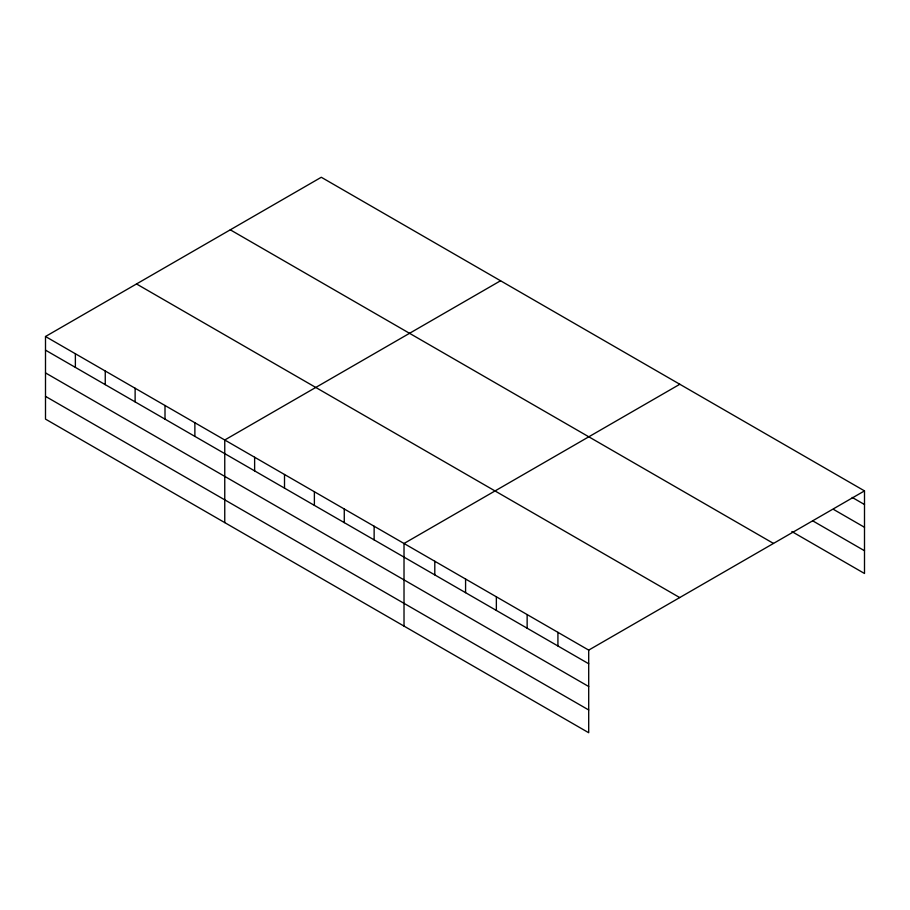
<?xml version="1.0" encoding="UTF-8"?>
<svg xmlns="http://www.w3.org/2000/svg" width="910" height="910" viewBox="0 0 910 910"><rect width="100%" height="100%" fill="white"/><g stroke="black" fill="none" stroke-linecap="round" stroke-linejoin="round"><path stroke-width="1.36" d="M588.702 686.515L588.702 650.115L45.5 336.507L45.5 419.112L588.702 732.732L588.702 686.515L45.5 372.907M791.859 531.554L864.5 573.493L864.5 490.888L321.298 177.268L45.5 336.507M500.557 280.758L224.759 439.996L224.759 522.613M679.815 384.259L404.017 543.486L404.017 626.103M588.702 650.115L864.5 490.888M852.192 497.417L864.5 504.527M833.719 509.52L864.5 527.288M812.789 520.884L864.5 550.743M230.287 229.82L773.489 543.429M136.511 283.954L679.713 597.574M45.5 350.145L588.702 663.754M45.5 396.362L588.702 709.971M557.921 632.348L557.921 645.986M527.14 614.568L527.14 628.218M496.359 596.801L496.359 610.439M465.579 579.033L465.579 592.672M434.798 561.254L434.798 574.904M374.135 526.242L374.135 539.88M344.264 508.986L344.264 522.636M314.382 491.741L314.382 505.38M284.512 474.497L284.512 488.135M254.629 457.241L254.629 470.891M194.876 422.74L194.876 436.39M165.006 405.496L165.006 419.146M135.124 388.251L135.124 401.89M105.253 370.996L105.253 384.646M75.371 353.751L75.371 367.39"/></g></svg>
